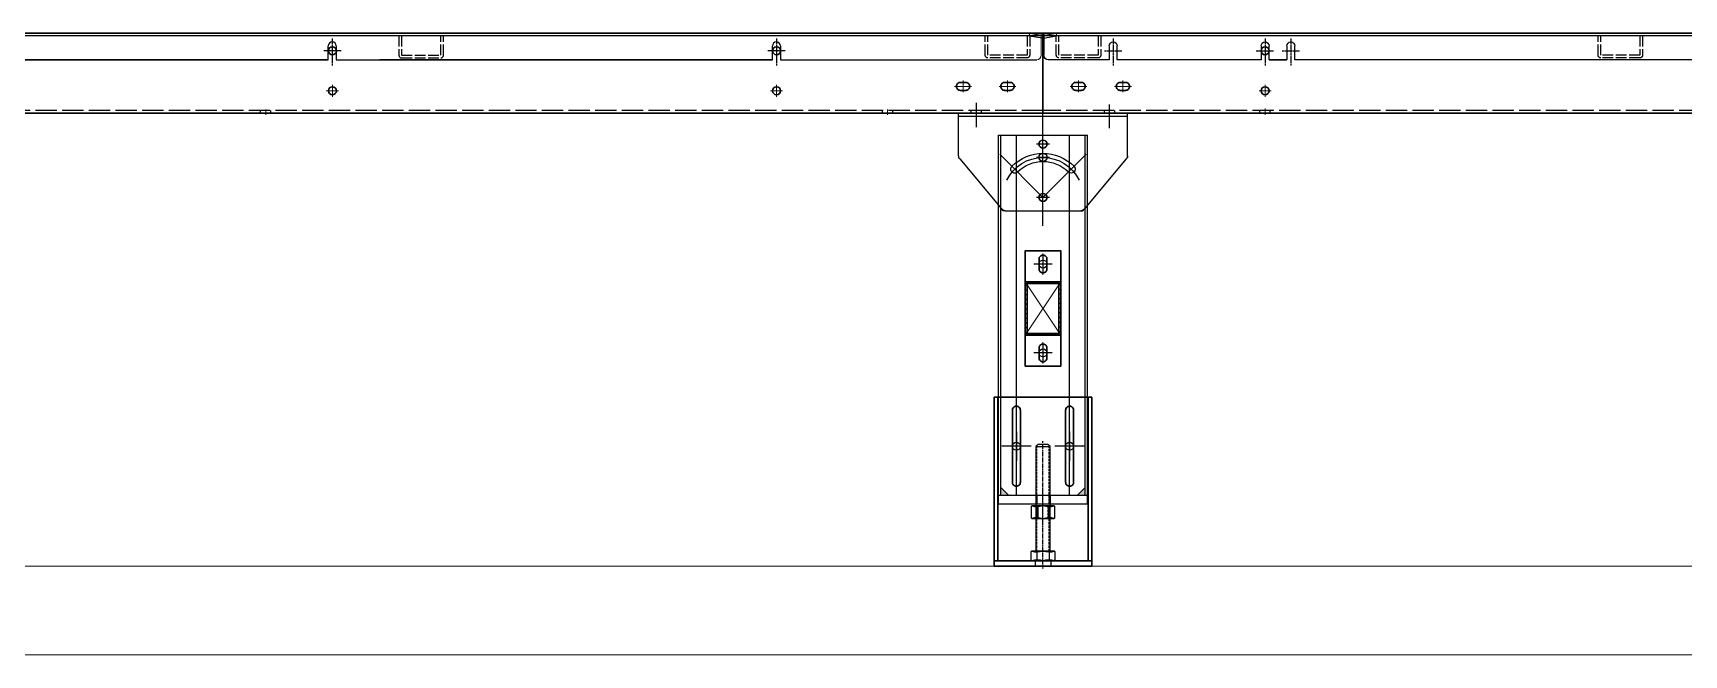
# Model space of a CAD drawing. Header units: millimetres. Extents: x 845401 to 948039, y 511594 to 550263.
# Drawn here: x 919668 to 921526, y 517561 to 518261 of the extents above; entities that cross this region are included whole.
import ezdxf

# ---------------------------------------------------------------- set-up
doc = ezdxf.new("R2010")
doc.units = ezdxf.units.MM
for name, pattern in [('ACAD_ISO02W100', [15, 12, -3]), ('CENTER', [0]), ('CENTER2', [28.575, 19.05, -3.175, 3.175, -3.175]), ('CENTERX2', [4, 2.5, -0.5, 0.5, -0.5]), ('DASHED', [0.75, 0.5, -0.25]), ('HIDDEN', [0.375, 0.25, -0.125])]:
    doc.linetypes.add(name, pattern=pattern)
for name, color, linetype in [('00', 7, 'Continuous'), ('2细线层', 4, 'Continuous'), ('3中心线层', 1, 'CENTER'), ('4虚线层', 6, 'DASHED'), ('5剖面线层', 2, 'Continuous'), ('虚线', 4, 'ACAD_ISO02W100')]:
    doc.layers.add(name, color=color, linetype=linetype)
for name, color, linetype, lineweight in [('A-剖-0.10mm.......SECT-L01', 255, 'Continuous', 18), ('中心线', 1, 'CENTER', 9), ('剖面线', 6, 'Continuous', 15), ('标注线', 3, 'Continuous', 15), ('粗实线', 7, 'Continuous', 30), ('细实线', 2, 'Continuous', 18)]:
    doc.layers.add(name, color=color, linetype=linetype, lineweight=lineweight)

# ---------------------------------------------------------------- blocks, each defined once
blk = doc.blocks.new('A$C040F782D12')
for p, q in [((862828.4, -655715.1), (862866.9, -655715.1)), ((862828.4, -655715.1), (862828.4, -655715.1)), ((862863.9, -655718.1), (862831.4, -655718.1)), ((862865.4, -655752.1), (862865.4, -655719.6)), ((862868.4, -655716.6), (862868.4, -655755.1)), ((862868.4, -655755.1), (862868.4, -655755.1))]:
    blk.add_line(p, q)
for centre, radius, start, end in [((862831.4, -655715.1), 3, 180, 270), ((862863.9, -655719.6), 1.5, 0, 90), ((862866.9, -655716.6), 1.5, 0, 90), ((862868.4, -655752.1), 3, 180, 270)]:
    blk.add_arc(centre, radius, start, end)
blk = doc.blocks.new('A$C433C1705')
at = {"layer": '虚线', "ltscale": 5}
blk.add_blockref('A$C040F782D12', (-862828.4, 655755.1), dxfattribs=at)
blk = doc.blocks.new('GD9-15GHRTH')
at = {"layer": '中心线', "ltscale": 3}
for p, q in [((-9.5, 0), (9.5, 0)), ((0, 6.5), (0, -6.5))]:
    blk.add_line(p, q, dxfattribs=at)
at = {"layer": '粗实线'}
blk.add_lwpolyline([(-3, 4.5), (3, 4.5, -0.414214), (7.5, 0), (7.5, 0, -0.414214), (3, -4.5), (-3, -4.5, -0.414214), (-7.5, 0), (-7.5, 0, -0.414214)], format="xyb", close=True, dxfattribs=at)
blk = doc.blocks.new('A$C13691031')
at = {"layer": '虚线'}
for p, q in [((5, 40), (5, 18)), ((8, 40), (8, 18)), ((52, 18), (52, 40)), ((55, 18), (55, 40)), ((8, 18), (52, 18)), ((8, 15), (52, 15))]:
    blk.add_line(p, q, dxfattribs=at)
for centre, start, end in [((8, 18), 180, 270), ((52, 18), 270, 0)]:
    blk.add_arc(centre, 3, start, end, dxfattribs=at)
blk = doc.blocks.new('G$C93B904BA')
at = {"color": 1, "linetype": 'CENTER', "lineweight": -2, "ltscale": 3}
for p, q in [((-7, 0), (7, 0)), ((0, 7), (0, -7))]:
    blk.add_line(p, q, dxfattribs=at)
at = {"color": 0, "linetype": 'ByBlock', "lineweight": -2}
blk.add_circle((0, 0), 5, dxfattribs=at)
blk = doc.blocks.new('G$C56B2856F')
at = {"linetype": 'ByBlock', "lineweight": -2}
h = blk.add_hatch(dxfattribs=at)
h.set_pattern_fill('ANSI31', color=0, scale=0.2, style=0)
h.set_pattern_definition([(45, (-3782.49265, -49905.5814), (-0.449012806, 0.449012806), [])])
h.paths.add_polyline_path([(4.25, 0), (0, 0), (0, -4.25, 0.4142136)])
at = {"color": 1, "linetype": 'CENTER', "lineweight": -2, "ltscale": 3}
for p, q in [((-6.25, 0), (6.25, 0)), ((0, 6.25), (0, -6.25))]:
    blk.add_line(p, q, dxfattribs=at)
at = {"color": 0, "linetype": 'ByBlock', "lineweight": -2}
blk.add_circle((0, 0), 4.25, dxfattribs=at)
blk = doc.blocks.new('A$C055B7571')
at = {"color": 0, "linetype": 'ByBlock', "lineweight": -2}
for p, q in [((745.5, 27), (745.5, 22)), ((754.5, 27), (754.5, 22))]:
    blk.add_line(p, q, dxfattribs=at)
at = {"layer": '中心线', "ltscale": 4}
for p, q in [((250, 65.2), (250, 78.8)), ((750, 65.2), (750, 78.8)), ((1250, 65.2), (1250, 78.8)), ((1750, 65.2), (1750, 78.8)), ((1950, 65.2), (1950, 78.8)), ((243.2, 72), (256.8, 72)), ((743.2, 72), (756.8, 72)), ((1243.2, 72), (1256.8, 72)), ((1743.2, 72), (1756.8, 72)), ((1943.2, 72), (1956.8, 72)), ((243.2, 27), (256.8, 27)), ((250, 20.2), (250, 33.8)), ((743.2, 27), (756.8, 27)), ((743.2, 22), (756.8, 22)), ((750, 20.2), (750, 33.8)), ((750, 15.2), (750, 28.8)), ((1243.2, 27), (1256.8, 27)), ((1250, 20.2), (1250, 33.8)), ((1743.2, 27), (1756.8, 27)), ((1750, 20.2), (1750, 33.8)), ((1943.2, 27), (1956.8, 27)), ((1950, 20.2), (1950, 33.8)), ((75, 0), (75, 7)), ((250, 0), (250, 7)), ((750, 0), (750, 7)), ((1250, 0), (1250, 7)), ((1750, 0), (1750, 7)), ((1850, 0), (1850, 7)), ((2000, 0), (2000, 7))]:
    blk.add_line(p, q, dxfattribs=at)
at = {"layer": '粗实线'}
for p, q in [((2360, 92), (0, 92)), ((0, 2), (0, 92)), ((2360, 7), (2360, 92)), ((2095, 7), (2095, 22)), ((2110, 37), (2185, 37)), ((2200, 22), (2200, 7)), ((0, 2), (2090, 2)), ((2205, 2), (2355, 2))]:
    blk.add_line(p, q, dxfattribs=at)
for centre in [(250, 72), (750, 72), (1250, 72), (1750, 72), (1950, 72), (250, 27), (1250, 27), (1750, 27), (1950, 27)]:
    blk.add_circle(centre, 4.5, dxfattribs=at)
for centre, radius, start, end in [((750, 27), 4.5, 0, 180), ((750, 22), 4.5, 180, 0), ((2110, 22), 15, 90, 180), ((2185, 22), 15, 0, 90), ((2090, 7), 5, 270, 0), ((2205, 7), 5, 180, 270), ((2355, 7), 5, 270, 0)]:
    blk.add_arc(centre, radius, start, end, dxfattribs=at)
at = {"layer": '虚线', "color": 4, "ltscale": 2}
for p, q in [((0.2, 89.4), (15, 92)), ((0.2, 89.4), (0.7, 86.4)), ((0.7, 86.4), (15.3, 89)), ((15, 92), (15.3, 89)), ((2344.7, 89), (15.3, 89)), ((2345, 92), (2344.7, 89)), ((2359.3, 86.4), (2344.7, 89)), ((2359.8, 89.4), (2345, 92)), ((2359.8, 89.4), (2359.3, 86.4)), ((2060, 5), (0, 5)), ((2060, 5), (2060, 2))]:
    blk.add_line(p, q, dxfattribs=at)
at = {"layer": '虚线'}
for p, q in [((69.2, 2), (69.2, 5)), ((80.7, 2), (80.7, 5)), ((244.2, 2), (244.2, 5)), ((255.7, 2), (255.7, 5)), ((744.2, 2), (744.2, 5)), ((755.7, 2), (755.7, 5)), ((1244.2, 2), (1244.2, 5)), ((1255.7, 2), (1255.7, 5)), ((1744.2, 2), (1744.2, 5)), ((1755.7, 2), (1755.7, 5)), ((1844.2, 2), (1844.2, 5)), ((1855.7, 2), (1855.7, 5)), ((1994.2, 2), (1994.2, 5)), ((2005.7, 2), (2005.7, 5))]:
    blk.add_line(p, q, dxfattribs=at)
at = {"color": 0, "linetype": 'ByBlock', "lineweight": -2}
for name, p in [('G$C56B2856F', (2050, 72)), ('G$C56B2856F', (2190, 72)), ('G$C93B904BA', (2290, 72)), ('G$C56B2856F', (2330, 72)), ('G$C56B2856F', (2050, 22)), ('G$C93B904BA', (2080, 27)), ('G$C56B2856F', (2330, 22))]:
    blk.add_blockref(name, p, dxfattribs=at)
at = {"color": 2, "extrusion": (0, 0, -1), "zscale": -1}
for p in [(-40, 32), (-90, 32)]:
    blk.add_blockref('GD9-15GHRTH', p, dxfattribs=at)
at = {"layer": '虚线', "ltscale": 2, "extrusion": (0, 0, -1), "zscale": -1}
for p in [(-70, 49), (-680, 49), (-1330, 49), (-1930, 49)]:
    blk.add_blockref('A$C13691031', p, dxfattribs=at)
at = {"layer": '虚线', "ltscale": 2}
blk.add_blockref('A$C433C1705', (2305, 49), dxfattribs=at)
blk = doc.blocks.new('A$C12C21AB3')
at = {"color": 0, "linetype": 'ByBlock', "lineweight": -2}
blk.add_blockref('A$C055B7571', (0, 43), dxfattribs=at)
blk = doc.blocks.new('A$C765161de')
at = {"layer": '中心线', "ltscale": 4}
for p, q in [((300, 65.2), (300, 78.8)), ((800, 65.2), (800, 78.8)), ((306.8, 72), (293.2, 72)), ((806.8, 72), (793.2, 72)), ((306.8, 27), (293.2, 27)), ((300, 20.2), (300, 33.8)), ((806.8, 27), (793.2, 27)), ((800, 20.2), (800, 33.8)), ((75, 0), (75, 6)), ((175, 0), (175, 6)), ((875, 0), (875, 6))]:
    blk.add_line(p, q, dxfattribs=at)
at = {"layer": '粗实线'}
for p, q in [((0, 92), (2300, 92)), ((0, 2), (0, 92)), ((2300, 2), (0, 2))]:
    blk.add_line(p, q, dxfattribs=at)
for centre in [(300, 72), (800, 72), (300, 27), (800, 27)]:
    blk.add_circle(centre, 4.5, dxfattribs=at)
at = {"layer": '虚线', "color": 2, "ltscale": 2}
for p, q in [((15, 92), (0.2, 89.4)), ((0.2, 89.4), (0.9, 86.5)), ((15.3, 89), (0.9, 86.5)), ((15.3, 89), (15, 92)), ((15.3, 89), (2284.7, 89)), ((0, 5), (2300, 5))]:
    blk.add_line(p, q, dxfattribs=at)
at = {"layer": '虚线', "color": 4, "ltscale": 2}
for p, q in [((69.2, 2), (69.2, 5)), ((80.8, 2), (80.8, 5)), ((169.2, 2), (169.2, 5)), ((180.8, 2), (180.8, 5)), ((869.2, 2), (869.2, 5)), ((880.8, 2), (880.8, 5))]:
    blk.add_line(p, q, dxfattribs=at)
at = {"color": 2}
for p in [(40, 32), (90, 32)]:
    blk.add_blockref('GD9-15GHRTH', p, dxfattribs=at)
at = {"layer": '虚线', "color": 2, "ltscale": 2}
blk.add_blockref('A$C13691031', (10, 49), dxfattribs=at)
at = {"layer": '虚线', "ltscale": 2, "xscale": -1}
blk.add_blockref('A$C13691031', (730, 49), dxfattribs=at)
blk = doc.blocks.new('A$C2E170EB7')
at = {"layer": '中心线'}
for p, q in [((25, 186), (25, 90)), ((85, 186), (85, 90)), ((17.5, 138), (32.5, 138)), ((92.5, 138), (77.5, 138)), ((55, 12), (55, 0))]:
    blk.add_line(p, q, dxfattribs=at)
at = {"layer": '粗实线'}
for p, q in [((4, 193), (4, 9)), ((106, 193), (106, 9))]:
    blk.add_line(p, q, dxfattribs=at)
for points in [[(0, 193), (110, 193), (110, 9), (0, 9)], [(0, 9), (110, 9), (110, 3), (0, 3)]]:
    blk.add_lwpolyline(points, close=True, dxfattribs=at)
for points in [[(25, 183), (25, 183, -0.414214), (29.5, 178.5), (29.5, 97.5, -0.414214), (25, 93), (25, 93, -0.414214), (20.5, 97.5), (20.5, 178.5, -0.414214)], [(85, 183), (85, 183, 0.414214), (80.5, 178.5), (80.5, 97.5, 0.414214), (85, 93), (85, 93, 0.414214), (89.5, 97.5), (89.5, 178.5, 0.414214)]]:
    blk.add_lwpolyline(points, format="xyb", close=True, dxfattribs=at)
at = {"layer": '虚线', "ltscale": 0.5}
for p, q in [((46, 9), (46, 3)), ((64, 9), (64, 3))]:
    blk.add_line(p, q, dxfattribs=at)
blk = doc.blocks.new('A$C39C60854')
at = {"layer": '剖面线'}
h = blk.add_hatch(dxfattribs=at)
h.set_pattern_fill('ANSI31', color=256, scale=30, style=0)
h.set_pattern_definition([(45, (-776643, 668927.5), (-2.65165043, 2.65165043), [])])
h.paths.add_polyline_path([(0, 40), (0, 0), (60, 0), (60, 40)])
h.paths.add_polyline_path([(58, 38), (58, 2), (2, 2), (2, 38)], flags=16)
at = {"layer": '粗实线'}
for points in [[(0, 40), (60, 40), (60, 0), (0, 0)], [(2, 38), (58, 38), (58, 2), (2, 2)]]:
    blk.add_lwpolyline(points, close=True, dxfattribs=at)
blk = doc.blocks.new('A$C771F760B')
at = {"layer": '中心线'}
for p, q in [((32, 20), (8, 20)), ((20, 13.5), (20, 26.5)), ((108, 20), (132, 20)), ((120, 13.5), (120, 26.5))]:
    blk.add_line(p, q, dxfattribs=at)
at = {"layer": '粗实线', "color": 0}
blk.add_lwpolyline([(5, 40), (5, 0), (135, 0), (135, 40)], close=True, dxfattribs=at)
for points in [[(25.5, 24.5), (14.5, 24.5, 0.414214), (10, 20), (10, 20, 0.414214), (14.5, 15.5), (25.5, 15.5, 0.414214), (30, 20), (30, 20, 0.414214)], [(114.5, 24.5), (125.5, 24.5, -0.414214), (130, 20), (130, 20, -0.414214), (125.5, 15.5), (114.5, 15.5, -0.414214), (110, 20), (110, 20, -0.414214)]]:
    blk.add_lwpolyline(points, format="xyb", close=True, dxfattribs=at)
at = {"layer": '细实线'}
for p, q in [((40, 0), (100, 40)), ((40, 40), (100, 0))]:
    blk.add_line(p, q, dxfattribs=at)
at = {"layer": '粗实线'}
blk.add_blockref('A$C39C60854', (40, 0), dxfattribs=at)
blk = doc.blocks.new('A$C0B1B2D33')
at = {"linetype": 'ByBlock', "lineweight": -2}
h = blk.add_hatch(color=2, dxfattribs=at)
h.paths.add_polyline_path([(97.5, -8.1), (97.5, -16.6), (89, -16.6)])
h.paths.add_polyline_path([(11, -16.6), (2.5, -16.6), (2.5, -8.1)])
for p, q in [((0, -26.6), (0, 388.4)), ((0, 388.4), (100, 388.4)), ((100, -26.6), (100, 388.4)), ((0, -16.6), (100, -16.6)), ((0, -26.6), (100, -26.6))]:
    blk.add_line(p, q)
for centre in [(50, 378.4), (50, 363.4), (50, 318.4), (50, 243.4), (50, 143.4), (20, 38.4), (80, 38.4)]:
    blk.add_circle(centre, 4.5)
at = {"layer": '3中心线层'}
for p, q in [((57.5, 378.4), (42.5, 378.4)), ((50, 370.9), (50, 385.9)), ((57.5, 363.4), (42.5, 363.4)), ((50, 355.9), (50, 370.9)), ((57.5, 318.4), (42.5, 318.4)), ((50, 310.9), (50, 325.9)), ((60.2, 243.4), (39.8, 243.4)), ((50, 253.6), (50, 233.2)), ((50, 153.6), (50, 133.2)), ((60.2, 143.4), (39.8, 143.4)), ((36.5, 38.4), (3.5, 38.4)), ((20, 54.9), (20, 21.9)), ((96.5, 38.4), (63.5, 38.4)), ((80, 54.9), (80, 21.9)), ((50, -35), (50, -8.8))]:
    blk.add_line(p, q, dxfattribs=at)
at = {"layer": '4虚线层'}
for p, q in [((2.5, -16.6), (2.5, 388.4)), ((20, -16.6), (20, 388.4)), ((80, -16.6), (80, 388.4)), ((97.5, -16.6), (97.5, 388.4)), ((42, -16.6), (42, -26.6)), ((43, -16.6), (43, -26.6)), ((57, -16.6), (57, -26.6)), ((58, -16.6), (58, -26.6))]:
    blk.add_line(p, q, dxfattribs=at)
at = {"layer": '5剖面线层'}
for p, q in [((11, -16.6), (2.5, -8.1)), ((89, -16.6), (97.5, -8.1))]:
    blk.add_line(p, q, dxfattribs=at)
blk = doc.blocks.new('ew323')
at = {"color": 2, "linetype": 'HIDDEN', "ltscale": 10}
for p, q in [((-1.5, 60.5), (-1.5, 46)), ((10.5, 60.5), (10.5, 46))]:
    blk.add_line(p, q, dxfattribs=at)
at = {"color": 2}
for p, q in [((-1.5, 47.2), (-1.5, 59.2)), ((10.5, 47.2), (10.5, 59.2))]:
    blk.add_line(p, q, dxfattribs=at)
at = {"color": 1, "linetype": 'CENTER2', "ltscale": 0.25}
blk.add_line((4.5, 63.3), (4.5, 41.9), dxfattribs=at)
at = {"color": 2}
blk.add_lwpolyline([(-8, 60.5), (17, 60.5), (18, 59.5), (18, 47), (17, 46), (-8, 46), (-9, 47), (-9, 59.5)], close=True, dxfattribs=at)
blk.add_lwpolyline([(-2.5, 46), (-2.5, 60.5), (11.5, 60.5), (11.5, 46)], dxfattribs=at)
for centre, start, end in [((-2.3, 78.3), 251.7208, 290.8675), ((11.3, 78.3), 249.1325, 288.2792), ((-2.3, 28.2), 69.1325, 108.2792), ((11.3, 28.2), 71.7208, 110.8675)]:
    blk.add_arc(centre, 19.1, start, end, dxfattribs=at)
blk = doc.blocks.new('A$C7142694E')
at = {"color": 2}
for p, q in [((21.8, 131.6, 0), (5.8, 131.6, 0)), ((6.8, 12.9, 0), (6.8, 4.3, 0)), ((20.7, 12.9, 0), (20.7, 4.3, 0))]:
    blk.add_line(p, q, dxfattribs=at)
at = {"color": 2, "linetype": 'HIDDEN', "ltscale": 10}
for p, q in [((6.8, 14.1, 0), (6.8, 131.6, 0)), ((20.8, 14.1, 0), (20.8, 131.6, 0))]:
    blk.add_line(p, q, dxfattribs=at)
at = {"color": 1, "linetype": 'CENTER2', "ltscale": 0.25}
blk.add_line((13.8, 0, 0), (13.8, 137.8, 0), dxfattribs=at)
at = {"color": 2, "elevation": 0}
for points in [[(21.8, 14.1), (5.8, 14.1), (5.8, 131.6), (8.3, 134.1), (19.3, 134.1), (21.8, 131.6)], [(26.5, 3.1), (1, 3.1), (0, 4.1), (0, 13.1), (1, 14.1), (26.5, 14.1), (27.5, 13.1), (27.5, 4.1)]]:
    blk.add_lwpolyline(points, close=True, dxfattribs=at)
at = {"color": 2}
for centre, start, end in [((6.9, 32.7, 0), 252.0147, 290.2789), ((6.9, -15.5, 0), 69.7211, 107.9853), ((20.6, 32.7, 0), 249.7211, 287.9853), ((20.6, -15.5, 0), 72.0147, 110.2789)]:
    blk.add_arc(centre, 19.9, start, end, dxfattribs=at)
at = {"rotation": 180}
blk.add_blockref('ew323', (18.3, 111.1, 0), dxfattribs=at)
blk = doc.blocks.new('G$C7224CCE4')
at = {"color": 0, "linetype": 'ByBlock', "lineweight": -2}
for name, p in [('A$C2E170EB7', (0, 0)), ('A$C7142694E', (41.2, 5.9, 0))]:
    blk.add_blockref(name, p, dxfattribs=at)
blk = doc.blocks.new('A$C36980DBC')
for p, q in [((0, 127.1), (190, 127.1)), ((0, 78.9), (0, 127.1)), ((0, 123.1), (190, 123.1)), ((190, 78.9), (190, 127.1)), ((95, 89.6), (95, 94.6)), ((1.2, 75.7), (48.5, 18.9)), ((92.5, 92.1), (97.5, 92.1)), ((188.8, 75.7), (141.5, 18.9)), ((92.5, 32.1), (97.5, 32.1)), ((95, 29.6), (95, 34.6)), ((137.7, 17.1), (52.3, 17.1))]:
    blk.add_line(p, q)
for centre in [(95, 92.1), (95, 32.1)]:
    blk.add_circle(centre, 4.5)
for centre, radius, start, end in [((5, 78.9), 5, 180, 219.8056), ((95, 32.1), 49.5, 45, 135), ((185, 78.9), 5, 320.1944, 0), ((63.2, 63.9), 4.5, 135, 315), ((95, 32.1), 40.5, 45, 135), ((126.8, 63.9), 4.5, 225, 45), ((52.3, 22.1), 5, 219.8056, 270), ((137.7, 22.1), 5, 270, 320.1944)]:
    blk.add_arc(centre, radius, start, end)
at = {"layer": '2细线层'}
for p, q in [((0, 78.9), (0, 77.1)), ((1.2, 75.7), (0, 77.1)), ((188.8, 75.7), (190, 77.1)), ((190, 78.9), (190, 77.1)), ((50, 17.1), (48.5, 18.9)), ((140, 17.1), (141.5, 18.9)), ((52.3, 17.1), (50, 17.1)), ((137.7, 17.1), (140, 17.1))]:
    blk.add_line(p, q, dxfattribs=at)
at = {"layer": '3中心线层'}
for p, q in [((20, 109.9), (20, 136.8)), ((95, 0), (95, 144.3)), ((170, 111), (170, 138.5)), ((95, 32.1), (46.5, 80.6)), ((95, 32.1), (143.5, 80.6))]:
    blk.add_line(p, q, dxfattribs=at)
blk.add_arc((95, 32.1), 45, 25.7018, 154.2982, dxfattribs=at)
blk = doc.blocks.new('G$C87E2AE0C')
at = {"color": 0}
for p, q in [((1, 37.1), (2028, 37.1)), ((1, 34.1), (2028, 34.1)), ((2028, 37.1), (2028, 12.1)), ((1283.5, 7.1), (1745.5, 7.1)), ((1750, 7.1), (1750, 7.1)), ((1774.5, 7.1, 0), (1754.5, 7.1)), ((1754.5, 7.1), (1774.5, 7.1)), ((1779, 7.1), (1779, 7.1)), ((1783.5, 7.1), (1945.5, 7.1)), ((1950, 7.1), (1950, 7.1)), ((1954.5, 7.1), (2023, 7.1))]:
    blk.add_line(p, q, dxfattribs=at)
at = {"color": 0, "linetype": 'Continuous', "lineweight": 25}
for p, q in [((1745.5, 7.1), (1745.5, 22.6)), ((1754.5, 22.6), (1754.5, 7.1)), ((1774.5, 7.1), (1774.5, 22.6)), ((1783.5, 22.6), (1783.5, 7.1)), ((1945.5, 7.1), (1945.5, 22.6)), ((1954.5, 22.6), (1954.5, 7.1))]:
    blk.add_line(p, q, dxfattribs=at)
at = {"color": 1, "linetype": 'CENTERX2'}
for p, q in [((1750, 30.9), (1750, 0)), ((1779, 30.9), (1779, 0)), ((1950, 30.9), (1950, 0)), ((1759.9, 17.1), (1740.2, 17.1)), ((1788.9, 17.1), (1769.2, 17.1)), ((1959.9, 17.1), (1940.2, 17.1))]:
    blk.add_line(p, q, dxfattribs=at)
for p, q in [((1750, 7.1), (1750, 7.1)), ((1779, 7.1), (1779, 7.1)), ((1950, 7.1), (1950, 7.1))]:
    blk.add_line(p, q)
at = {"color": 0, "linetype": 'Continuous', "lineweight": 25}
for centre, start, end in [((1750, 22.6), 0, 180), ((1779, 22.6), 0, 180), ((1950, 22.6), 0, 180), ((1750, 11.6), 180, 180.2026), ((1779, 11.6), 180, 180.2026), ((1950, 11.6), 180, 180.2026)]:
    blk.add_arc(centre, 4.5, start, end, dxfattribs=at)
at = {"color": 7, "linetype": 'Continuous', "lineweight": 25}
for centre in [(1750, 11.6), (1779, 11.6), (1950, 11.6)]:
    blk.add_arc(centre, 4.5, 269.9687, 270.0313, dxfattribs=at)
at = {"color": 0}
blk.add_arc((2023, 12.1), 5, 270, 0, dxfattribs=at)
blk = doc.blocks.new('A$C48a1a46b')
at = {"color": 0}
for p, q in [((2027, 37.1), (-269, 37.1)), ((2027, 34.1), (-269, 34.1)), ((533.5, 7.1), (1224.5, 7.1)), ((1224.5, 7.1), (782.5, 7.1)), ((1229, 7.1), (1229, 7.1)), ((1233.5, 7.1), (1724.5, 7.1)), ((1724.5, 7.1), (1282.5, 7.1)), ((1729, 7.1), (1729, 7.1)), ((1733.5, 7.1), (2022, 7.1, 0))]:
    blk.add_line(p, q, dxfattribs=at)
at = {"color": 0, "linetype": 'Continuous', "lineweight": 25}
for p, q in [((1224.5, 7.1), (1224.5, 22.6)), ((1233.5, 22.6), (1233.5, 7.1)), ((1724.5, 7.1), (1724.5, 22.6)), ((1733.5, 22.6), (1733.5, 7.1))]:
    blk.add_line(p, q, dxfattribs=at)
at = {"color": 1, "linetype": 'CENTERX2'}
for p, q in [((1229, 30.9), (1229, 0)), ((1729, 30.9), (1729, 0)), ((1238.9, 17.1), (1219.3, 17.1)), ((1738.9, 17.1), (1719.2, 17.1))]:
    blk.add_line(p, q, dxfattribs=at)
for p, q in [((1229, 7.1), (1229, 7.1)), ((1729, 7.1), (1729, 7.1))]:
    blk.add_line(p, q)
at = {"color": 0, "linetype": 'Continuous', "lineweight": 25}
for centre, start, end in [((1229, 22.6), 0, 180), ((1729, 22.6), 0, 180), ((1229, 11.6), 180, 180.2026), ((1729, 11.6), 180, 180.2026)]:
    blk.add_arc(centre, 4.5, start, end, dxfattribs=at)
at = {"color": 7, "linetype": 'Continuous', "lineweight": 25}
for centre in [(1229, 11.6), (1729, 11.6)]:
    blk.add_arc(centre, 4.5, 269.9687, 270.0313, dxfattribs=at)
at = {"layer": '标注线', "color": 0}
blk.add_line((2027, 12.1, 0), (2027, 37.1, 0), dxfattribs=at)
blk.add_arc((2022, 12.1, 0), 5, 270, 0, dxfattribs=at)

msp = doc.modelspace()

# ---------------------------------------------------------------- linework, layer by layer
at = {"layer": 'A-剖-0.10mm.......SECT-L01', "color": 5}
msp.add_lwpolyline([(928061.1, 517560.9), (897418.2, 517560.9), (897418.2, 517660.9), (928061.1, 517660.9)], close=True, dxfattribs=at)

# ---------------------------------------------------------------- block references
at = {"color": 0, "linetype": 'ByBlock', "lineweight": -2}
msp.add_blockref('A$C12C21AB3', (920804.9, 518125.9), dxfattribs=at)
at = {"xscale": -1}
msp.add_blockref('G$C87E2AE0C', (922833.9, 518223.8), dxfattribs=at)
at = {"color": 0, "linetype": 'ByBlock', "lineweight": -2, "extrusion": (0, 0, -1), "zscale": -1}
for name, p in [('A$C36980DBC', (-920899.9, 518043.8)), ('A$C2E170EB7', (-920859.9, 517657.9))]:
    msp.add_blockref(name, p, dxfattribs=at)
msp.add_blockref('A$C0B1B2D33', (920754.9, 517757.5))
at = {"extrusion": (0, 0, -1), "zscale": -1}
msp.add_blockref('G$C7224CCE4', (-920859.9, 517657.9, 0), dxfattribs=at)
at = {"layer": '00'}
msp.add_blockref('A$C48a1a46b', (918775.8, 518223.8), dxfattribs=at)
at = {"layer": 'A-剖-0.10mm.......SECT-L01', "xscale": -1}
msp.add_blockref('A$C765161de', (920804.9, 518168.9), dxfattribs=at)
at = {"layer": '粗实线', "extrusion": (0, 0, -1), "zscale": -1, "rotation": 90.00000000000001}
msp.add_blockref('A$C771F760B', (-920784.9, 517880.9), dxfattribs=at)

doc.saveas('drawing.dxf')
